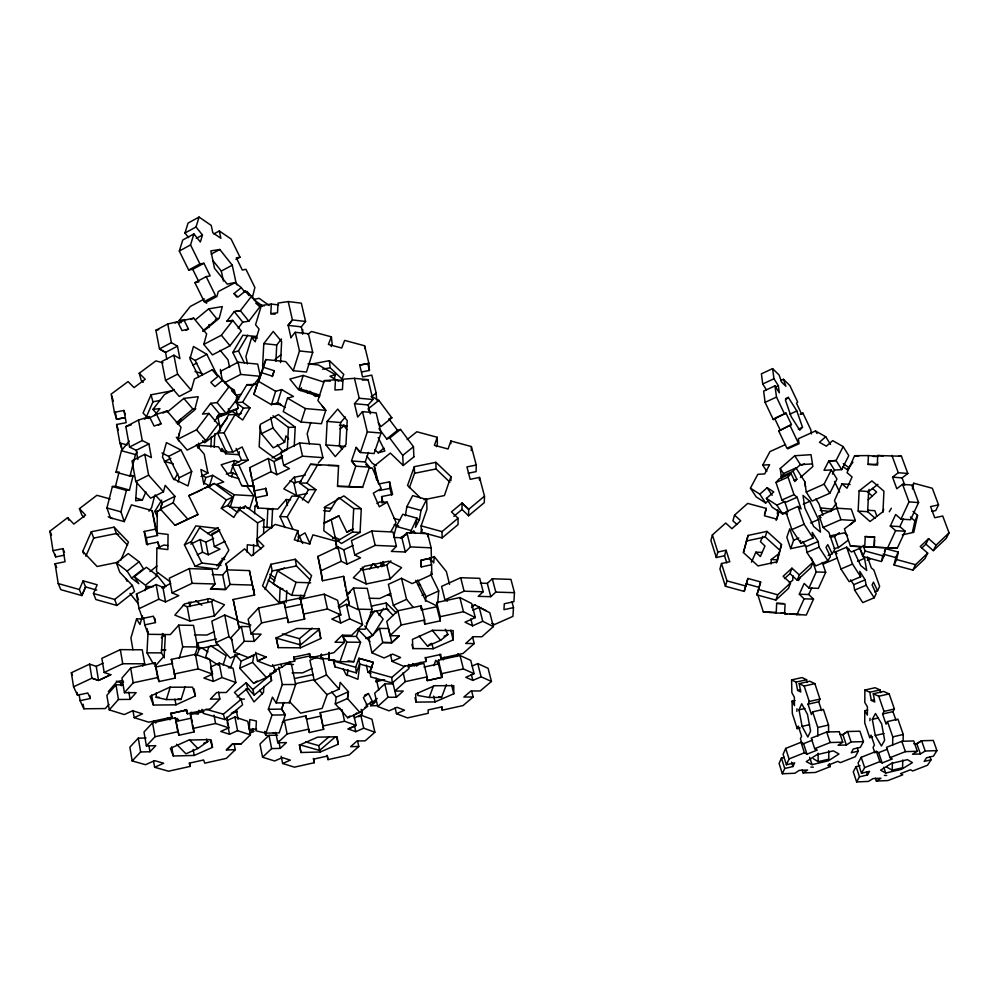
<?xml version="1.0" encoding="UTF-8"?>
<svg xmlns="http://www.w3.org/2000/svg" width="999" height="999" viewBox="0 0 999 999"><rect width="100%" height="100%" fill="white"/><g stroke="black" fill="none" stroke-linecap="round" stroke-linejoin="round"><path stroke-width="1.5" d="M453.758 693.781L453.771 685.651L434.615 685.726L415.646 694.043L416.034 702.11L435.052 701.922L453.758 693.781L451.61 685.027M407.117 439.572L416.833 431.755L437.25 437.3L434.415 445.292L448.076 449.001L450.874 440.996L471.353 446.553L476.248 465.022L466.933 466.908L470.192 479.32L479.532 477.422L484.49 496.166L484.303 502.622L468.581 515.771L468.681 509.378L462.075 503.009L451.461 511.888L458.054 518.231L458.042 524.587L442.12 537.912L421.341 532.18L421.128 525.861L426.96 509.228L426.673 499.463L412.674 495.629L406.868 506.568L405.357 515.809M867.656 710.064L864.772 710.726L864.722 722.889L869.717 737.624L872.589 736.962M880.556 692.632L880.069 689.909L875.049 687.724L864.872 690.047L864.809 702.459L867.419 706.855L867.369 715.134L864.772 710.726M468.581 515.771L462.025 509.478L462.075 503.046L468.681 509.378L484.49 496.166M167.944 545.541L163.848 545.042L156.868 548.264L156.568 571.715L170.005 581.655M161.351 509.24L157.33 511.226L157.055 533.141L168.069 534.44L167.857 549.587L156.868 548.264M471.291 450.574L471.353 446.553M902.746 760.002L902.596 767.744L892.257 770.179L892.382 762.437M892.644 745.279L892.769 736.887L887.487 721.565L897.926 719.143L903.233 734.452L903.108 741.445M208.891 327.535L208.941 324.513M476.248 465.022L476.111 471.628L468.181 473.239M247.14 552.385L247.315 544.742L257.043 545.904L257.58 522.852L238.836 509.115L233.778 517.432L221.328 508.304L226.361 499.975L232.929 497.077L214.385 483.491L188.774 495.654L198.014 514.485L174.987 525.299L160.439 509.09L162.213 502.609L174.925 496.303L165.197 485.339L163.436 491.795L150.637 498.176L135.777 481.618L132.03 460.801L144.793 454.32L151.411 457.604L148.863 443.881L142.258 440.547L138.499 420.067L149.388 416.595L154.083 426.036L161.176 423.701L156.518 414.323L149.613 417.869M253.409 555.169L253.646 544.542M263.611 533.503L263.936 519.78L245.317 506.143L238.836 509.115M479.47 480.044L479.532 477.422M302.622 333.991L302.734 329.595M796.877 711.313L796.977 708.815M328.958 652.459L328.646 659.864L340.022 661.688L353.746 661.738L360.589 642.282L356.368 636.45L342.645 636.276L346.828 642.145L360.589 642.282M858.166 511.076L859.103 490.884L871.902 480.894L883.928 491.183L882.991 511.663L870.029 521.515L858.166 511.076L867.669 511.7L875.236 518.319M876.148 465.034L868.006 464.348L868.406 455.581L877.909 456.418L873.301 456.456M874.063 547.152L874.525 536.938L865.221 536.575L864.747 546.74L883.591 547.639M867.669 511.7L868.593 491.583L877.909 484.353M828.171 555.506L832.142 553.796L834.802 549.487L828.845 532.255L823.101 527.447L819.143 515.959L836.912 508.179L851.285 509.128L855.319 520.566L844.43 528.908L850.449 546.103L897.227 548.251L905.194 531.231L895.628 530.669L890.309 526.036L895.653 514.51L900.998 519.13L910.564 519.73L918.593 502.572L912.112 485.077L902.547 484.328L896.79 488.748L892.544 477.135L902.085 477.909L907.816 473.489L901.423 456.243L877.721 455.507L877.322 464.31L868.006 464.348M877.509 465.147L877.634 462.237M874.275 547.227L874.6 539.997M771.066 563.973L771.278 559.54L779.382 553.221M781.28 612.862L785.589 613.236L776.211 613.011L776.66 603.346L783.353 603.521M822.302 562.449L825.686 572.315L818.406 588.361L808.965 588.036L804.158 583.441L799.312 594.218L808.728 594.517L813.523 599.113L806.293 615.047L784.602 613.748L785.052 604.02L776.66 603.346M792.969 575.761L792.756 580.257L789.247 582.929M279.383 603.196L280.132 588.399L268.182 580.094M272.964 415.784L288.436 427.41L287.325 449.525L272.003 457.992M286.176 602.497L286.788 590.596M294.23 446.441L295.204 427.16L278.471 414.573L260.339 424.338L259.178 446.828L276.136 459.328L282.542 455.781M325.949 444.917L327.148 421.403L337.712 409.115L347.202 420.554L345.991 444.493L335.264 456.593L325.949 444.917L345.666 446.478M321.316 654.258L321.091 658.666L328.746 658.703M321.416 654.258L321.191 658.666L310.177 656.892L316.183 656.93M342.957 380.507L335.464 379.77L334.94 389.997L342.457 389.498L342.982 379.195L354.458 378.321L368.082 379.67L372.914 399.513L368.132 404.957L354.495 403.708L357.679 417.07L362.462 411.638L376.161 412.849L381.069 433.017L374.088 453.546L360.377 452.522L356.044 447.352M345.442 416.983L340.622 422.54L339.423 445.941L342.245 449.438M329.033 652.459L328.646 659.864L334.715 659.889M362.462 411.638L367.32 431.893L360.377 452.522L356.144 447.365L351.486 460.964L365.234 461.95L369.48 467.132L362.612 487.35L337.512 486.338L338.574 465.696L310.539 464.298L299.575 483.029L308.504 489.585L315.921 489.71L308.291 502.822L299.275 496.241L291.933 496.078L279.945 516.52L284.99 527.609M336.588 541.47L352.485 532.055L353.696 508.566L338.811 497.577M360.077 532.442L361.288 508.816L343.856 495.904L325.037 506.768L323.788 530.706L341.458 543.506L360.077 532.442L352.485 532.055M417.969 692.719L417.832 695.466L429.195 697.489L441.57 697.389L446.416 684.502M153.434 663.948L146.965 652.809L148.077 631.83M185.027 686.9L181.094 699.462L166.371 699.587L156.156 697.29L156.393 692.732M164.373 657.829L161.463 652.896L162.487 633.516M165.347 634.615L164.223 655.956L154.882 666.433M198.252 447.652L198.489 443.144M210.864 447.065L211.413 436.6M214.161 447.302L214.872 433.616M254.583 513.761L254.97 506.343L256.843 504.17M262.637 365.784L263.786 343.594L273.214 331.456L281.643 341.571L280.544 362.612M275.15 314.198L270.816 313.686L271.316 304.058L278.534 304.932M266.908 527.734L267.894 508.541M275.899 361.188L276.735 344.992L281.481 338.948M271.616 528.021L272.627 508.429M263.811 686.413L263.499 692.469L254.021 701.922L245.866 688.96L248.776 688.948M511.95 601.81L513.498 607.629L512.924 616.371L494.33 624.625L492.057 623.526M480.344 583.141L487.312 583.366L492.307 578.771L510.951 579.395L514.473 592.669L513.886 601.698L504.295 603.758L503.971 609.665L513.498 607.629M136.95 482.38L135.627 500.774L142.432 499.912L145.866 491.845M869.867 720.729L870.054 718.293M777.359 513.986L777.697 509.602M437.674 603.134L438.736 590.921L430.519 574.15M434.278 556.568L433.691 562.924L430.057 558.429L434.278 556.568L446.366 571.565L449.575 584.365M425.537 601.311L425.961 596.728L417.757 580.007M359.865 664.26L357.904 679.295L345.991 674.55L343.331 669.18M347.14 675.611L347.964 669.592M316.695 657.217L309.915 660.289L314.235 680.456L326.91 694.592L339.223 689.11L340.172 682.367L348.476 691.733L347.477 698.526L359.877 712.437L367.62 706.193L363.361 697.564L368.469 693.531L372.702 702.11L366.046 705.032M359.877 712.437L347.714 717.781L335.277 703.92L336.238 697.165L331.606 691.982M393.681 536.55L396.328 526.448L402.797 514.26L416.995 518.169L415.447 527.447L419.43 519.68L421.004 510.439L426.673 499.463M266.496 677.572L252.572 662.362L253.946 655.257L241.109 661.151L239.685 668.269L253.659 683.391L266.496 677.572L275.874 671.241L272.577 664.61M259.89 426.211L261.488 433.678L273.276 447.814L284.678 442.145L285.939 435.851L288.624 439.098M198.014 714.447L198.938 710.202M912.399 532.267L914.909 521.003L917.557 515.384L913.024 511.413M917.557 515.384L913.773 532.355L902.322 534.815M928.608 538.623L925.898 544.143L933.316 550.674L936.075 545.179L928.608 538.623L920.229 546.553L927.696 553.146L924.974 558.603L912.874 570.104L894.055 564.984L895.728 557.554L898.288 552.085L885.614 548.651L884.377 551.386M894.055 564.984L896.615 559.552L898.288 552.085M912.449 489.035L913.773 483.229L932.317 488.261L938.548 504.87L935.801 510.526L931.83 511.376M881.78 560.077L882.791 555.619M859.265 546.59L862.749 556.48L881.43 561.563L883.915 556.106L885.614 548.651M176.236 721.091L176.885 718.306L178.896 720.379M883.016 512.05L883.665 509.24M252.26 298.102L254.882 287.487L245.966 269.33L242.295 270.005L236.313 257.842L240.022 257.218L231.081 239.023L219.305 230.956L213.861 233.916M157.53 535.501L155.569 529.145L144.218 531.443L146.254 537.787L157.53 535.501L152.173 510.626L131.431 504.87L124.251 521.615L110.39 517.757L106.943 507.954L112.375 486.513L115.509 486.201L129.458 490.072L133.067 475.824L130.282 475.049M133.067 475.824L130.02 476.086L115.996 472.202L121.428 450.724L129.158 441.021M115.509 486.201L119.106 471.965M124.251 521.615L120.954 511.85L126.386 490.397L129.458 490.072M130.02 476.086L135.477 454.582L137.375 452.147M154.745 495.417L151.661 507.517L148.951 511.201M776.31 562.961L781.518 544.53L766.995 531.381L748.076 535.427L743.343 552.422M781.518 544.53L777.085 561.825L758.041 565.933L743.506 552.647L748.076 535.427M191.696 471.528L187.987 485.951L173.302 478.771L162.437 456.88L166.433 442.607L181.056 450.087L191.696 471.528L179.271 477.747L178.122 482.08M791.932 568.194L789.972 573.613L797.277 580.257L799.287 574.875L791.932 568.194L783.141 576.298L790.496 583.004L788.536 588.349L775.848 600.087L756.905 594.892L760.651 581.955L747.901 578.458L744.205 591.408L725.411 586.251L719.929 568.968L721.478 563.523L729.769 561.75L726.098 550.274L717.831 552.035L716.308 557.529L724.525 555.769L726.098 550.274M776.161 520.404L778.783 511.775L787.399 514.148M756.905 594.892L760.651 581.955M778.783 511.775L776.872 519.155L764.41 515.784L766.333 508.441L747.689 503.396L734.527 515.147L732.929 520.804L737.037 524.55M179.395 433.191L177.81 439.285L187.188 450.099L205.844 440.684L218.119 424.288L208.903 413.399L202.485 414.11L210.664 403.321L217.07 402.585L229.208 386.526L222.765 380.144L214.972 386.613L210.789 382.38L218.531 375.949L222.515 380.731M744.205 591.408L747.901 578.458M409.915 533.291L416.995 518.169M155.295 495.029L162.213 502.609L160.352 509.14L173.202 502.772L174.925 496.303M734.527 515.147L740.734 520.791L731.917 528.696L725.711 523.026L712.399 534.927L710.901 540.496L716.308 557.529M178.908 323.039L184.103 320.279L188.449 329.071L182.018 330.594L177.635 321.74L167.757 323.976L171.416 342.645L177.46 346.166L179.92 358.666L173.876 355.182L161.801 361.501L165.534 380.407L179.233 396.453L191.234 390.272L194.393 379.021L212.287 369.767L218.531 375.949M226.673 321.316L232.742 320.367L241.346 330.994L229.995 345.779L212.462 354.907L203.796 344.418L206.668 333.928L193.644 318.119L184.103 320.279M725.411 586.251L726.997 580.881L721.478 563.523M142.345 618.93L136.601 618.831L130.906 637.986L132.942 649.787M144.967 590.671L146.204 586.5L153.421 586.7M219.305 230.956L220.879 238.286L212.812 232.792L211.251 225.424L199.063 217.07L196.041 226.973L202.447 235.027L200.362 242.008L193.906 233.928L182.755 240.01L179.308 251.036L188.661 270.017L192.732 269.318L203.946 263.274L210.152 275.899L206.169 276.623L194.905 282.667L204.233 301.611L206.706 303.159M142.495 615.908L139.935 624.5L136.601 618.831M198.439 448.114L199.251 445.417L218.481 446.828L221.766 451.398L224.6 451.598M203.746 484.428L205.831 477.522L212.712 475.299L223.701 481.968L216.845 484.228L234.103 494.73L253.808 495.866L249.9 508.229L246.878 508.066M257.392 338.137L251.673 337.512L245.904 356.493L247.502 363.948M271.316 304.058L261.401 305.519L255.557 324.762L259.066 329.046L255.17 341.82L251.673 337.512M209.365 486.288L212.712 475.299M221.054 451.161L221.878 448.464L225.724 453.783L238.474 454.695L239.373 451.76M203.946 263.274L199.925 263.948L190.547 244.917L193.906 233.928M225.724 453.783L226.623 450.849M285.277 407.567L277.435 402.984L271.428 404.695L253.833 394.405L261.089 372.515L272.315 376.111L274.213 370.729L263.062 367.157L258.991 380.369L261.351 373.951M261.089 372.515L253.833 394.405M226.286 474.113L230.719 472.664L234.465 460.539L238.936 461.938M261.825 372.664L265.871 359.565L285.776 361.613L293.256 370.716L306.443 372.028L312.712 352.36L308.416 333.766L295.142 332.28L290.871 337.662M231.618 476.835L232.954 472.527M166.371 699.587L170.292 686.962M179.196 658.216L182.73 646.815L178.734 625.149L170.33 634.577L148.127 634.303L144.78 624.875L143.506 617.632M227.585 505.556L230.232 507.18L234.103 494.73M272.39 376.598L274.213 370.729M188.611 237.625L184.94 233.042L188.049 223.102L199.063 217.07M271.428 404.695L275.637 391.283L281.631 389.622L293.456 396.478L287.487 398.164L283.241 411.6L301.061 422.028L321.441 423.726L325.811 410.264L317.882 400.599L324.338 380.607L335.464 379.77M238.973 511.113L240.297 506.88M194.892 655.456L197.565 646.952L193.506 625.374L178.634 625.149M277.435 402.984L281.631 389.622M764.547 514.123L766.333 508.441M293.256 370.716L299.488 350.949L295.229 332.28M209.028 646.303L205.657 656.967L218.394 665.209M323.751 382.03L303.221 375.449L299.063 388.524L319.543 395.067M300.537 390.584L301.411 387.812M223.077 665.022L226.074 655.681L210.727 645.791M301.061 422.028L305.382 408.566L325.786 410.364L321.803 405.507M310.814 422.465L307.168 433.778L309.428 443.856M746.378 540.996L765.197 536.962L766.995 531.381M334.116 379.008L335.514 374.725L318.394 364.96L307.954 363.886M284.44 568.019L277.485 570.854L273.264 583.791L291.745 595.304L304.895 595.641M291.745 595.304L296.041 582.355L310.677 582.792M299.438 599.475L300.861 595.229M256.581 729.12L249.288 729.245L249.787 719.542L256.393 721.028L255.881 730.793L265.934 733.154L272.028 715.059L268.356 709.278L272.415 697.14L276.124 702.909L289.523 702.784M276.124 702.909L282.292 684.54L278.709 667.132M337.512 486.338L348.951 486.488L355.781 466.171L351.573 460.976L355.681 466.171L369.48 467.132M272.028 715.059L285.314 714.884L281.618 709.115L283.878 702.409L281.706 709.115L285.314 714.884L279.196 732.904L265.934 733.154M365.234 461.95L368.444 452.472M289.423 702.784L295.642 684.502L291.408 664.273L285.502 664.26M420.454 497.927L407.555 485.464L414.285 466.683L435.914 462.325L450.936 476.66L444.405 495.554L424.051 499.712M340.022 661.688L346.828 642.145M356.368 636.45L358.903 629.208M421.341 532.18L422.315 529.42M348.738 592.782L353.484 587.974L367.245 588.374L372.127 609.465L365.184 629.22L357.53 629.108M790.659 548.663L793.606 540.297L789.747 528.833L786.837 537.287L790.659 548.663L805.706 545.442M189.448 606.281L190.934 602.06M333.316 659.602L334.902 666.845L356.368 672.889L355.694 667.232L358.866 658.279L373.264 662.325L370.117 671.34L370.691 676.922L392.207 682.979L408.916 668.593L408.691 664.372M356.368 672.889L359.515 663.973L358.878 658.316L373.264 662.362L370.117 671.34L391.783 677.434L405.244 665.858M436.426 446.69L437.362 444.043L437.25 437.3M775.848 600.087L777.734 594.792L790.496 583.004M409.403 487.674L414.548 473.289L414.285 466.683M327.16 694.455L322.153 708.391L300.612 713.136L289.31 701.41M263.062 367.157L265.871 359.565M433.791 665.634L435.776 660.264L439.036 664.56M429.195 697.489L433.479 685.976M443.181 659.939L444.193 657.23M456.918 656.518L458.017 653.608M297.44 541.408L298.926 537.512L297.814 530.656L275.162 524.388L256.88 539.035L258.279 545.854L261.251 548.851M297.814 530.656L294.318 539.797L309.478 543.993L312.937 534.84L335.652 541.121L337.35 548.663M265.06 589.572L272.215 570.966L270.904 564.285L295.279 559.253L311.588 575.611L303.471 597.29L278.858 602.447L262.575 585.864L270.904 564.285M230.557 667.619L235.377 655.132M341.096 381.268L343.768 374.363L329.383 360.651L309.628 364.435M331.168 346.578L332.155 344.056L331.393 336.838L311.513 331.493L307.854 334.29M331.393 336.838L328.396 344.443L341.695 348.014L344.655 340.409L364.585 345.766L368.893 363.361L369.43 370.454L361.825 371.915M196.616 645.729L197.715 642.969L216.471 638.985M196.728 655.606L199.438 648.726L197.715 642.969M198.114 448.176L199.251 445.417M869.118 489.385L867.944 492.257L872.115 495.941M120.704 560.402L128.471 542.082L114.111 527.147L91.309 531.743L82.767 551.361L83.754 553.858M179.146 422.939L180.944 418.706M116.396 562.862L127.123 571.128L131.606 578.109L143.494 568.743L139.073 561.75L128.272 553.583L116.396 562.862L119.768 572.202L132.392 585.451L134.54 591.533L116.933 605.469L95.867 599.537L93.456 593.493L97.19 584.79L83.104 580.831L79.346 589.522L81.843 595.591L60.839 589.672L58.204 583.566L55.082 563.761L65.06 561.725L62.974 548.638L53.022 550.649L49.95 531.156L67.682 517.619L73.826 524.063L85.564 515.072L79.421 508.653L96.915 495.304L110.165 498.976M85.839 556.231L93.706 538.099L91.309 531.743M862.749 556.48L865.122 551.011L863.111 545.329M146.254 417.182L152.959 401.81L151.036 394.805L172.852 390.621M751.51 562.137L755.856 552.172L762.075 552.459M762.736 536.376L760.439 541.67L764.972 546.003L760.364 556.53L755.856 552.172M799.025 709.852L801.685 703.783L807.479 714.36L810.589 731.131L807.854 737.025L802.097 726.373L799.025 709.852L805.019 708.491M151.036 394.805L143.057 413.062L148.464 418.506M784.178 757.429L781.443 758.066L779.083 763.411L782.354 773.75L794.829 773.263L799.325 770.341L807.642 770.029L803.134 772.939L802.197 770.017M839.272 731.705L826.71 731.992L811.263 738.174L814.684 748.701L817.219 750.087L806.967 754.17L803.571 743.681L801.011 742.282L785.701 748.413L783.091 754.32L786.413 764.759L794.68 762.836L792.969 766.545L784.739 768.468L782.354 773.75M800.149 727.959L797.19 728.633L798.313 726.111L801.585 736.213L800.449 738.711L802.234 744.243M828.596 732.192L828.546 725.024L823.376 709.402L812.637 711.862L811.425 714.535L808.041 704.195L809.24 701.498L804.17 686.051L799.212 683.628L800.761 692.007L797.614 690.421L796.066 682.105L791.595 679.919L791.87 692.657L794.305 697.115L794.492 705.619L792.057 701.136L795.029 700.461M850.112 484.465L841.995 483.841L834.502 500.549L837.474 509.04M868.406 455.581L854.62 455.694L847.027 472.627L852.06 476.973L847.002 488.211L841.995 483.841M796.865 614.822L804.083 598.838L813.523 599.113M808.965 588.036L816.233 571.928L811.438 558.016M808.728 594.517L811.762 587.799M786.413 764.759L789.048 758.915L785.701 748.413M912.187 486.725L913.773 483.229M821.64 710.601L818.718 701.76L819.954 699.05L814.859 683.628L809.802 681.231L799.212 683.628M895.628 530.669L887.674 547.764L897.227 548.251M900.998 519.13L909.015 501.898L902.547 484.328M890.309 526.036L899.862 526.61L903.433 518.956M850.586 579.857L853.708 584.69L854.632 590.109L862.736 602.609L874.2 597.789L876.185 593.606L872.077 584.952L873.463 582.142L877.547 590.746L874.724 591.932M877.547 590.746L879.632 586.351L873.838 569.992L871.303 567.869L867.469 556.992L870.004 559.153L867.232 560.339M912.874 570.104L915.534 564.697L927.696 553.146M795.991 467.919L793.056 471.291L781.181 476.61L784.215 473.189L795.991 467.919L804.694 481.506L806.268 492.07L812.05 501.073L829.819 493.244L836.987 479.021L831.255 469.892M832.454 474.075L834.49 470.054L841.732 469.617L848.775 455.644L843.181 446.578L832.654 440.646L826.348 446.203L819.467 442.257L825.736 436.738L830.519 444.443M806.268 492.07L824.075 484.178L831.305 469.955L824 470.317L828.783 460.951L836.076 460.551L843.181 446.578M938.548 504.87L930.569 506.568L934.739 517.732L942.731 516.021L949.05 532.854L946.215 538.399L933.316 550.674M768.793 500.249L765.659 503.009L756.255 496.928L750.424 488.149L757.816 474.325L764.697 473.913L769.605 464.685L762.736 465.109L766.832 471.391M762.736 465.109L769.967 451.585L785.539 444.53M872.327 719.355L875.474 713.486L881.655 723.9L884.652 740.284L881.405 745.991L875.286 735.514L872.327 719.355L878.146 718.006M857.329 748.189L858.316 751.123L855.306 756.718L840.259 762.649L837.874 761.338L827.859 765.296L830.269 766.583L815.346 772.464L803.134 772.939M840.072 734.577L842.869 734.577L847.577 731.505L859.927 731.218L863.436 741.633L860.351 747.352L853.283 749L851.285 752.771L858.316 751.123M869.717 737.624L871.041 735.177L874.412 745.079L873.064 747.502L874.899 752.921M887.487 721.565L886.063 724.138L882.579 713.998L883.99 711.4L878.77 696.253L873.288 693.806L874.787 701.997L871.303 700.399L869.817 692.257L864.872 690.047M860.077 765.696L856.093 766.633L853.258 771.802L856.63 781.93L868.481 781.418L873.064 778.583L880.956 778.246L876.373 781.068L875.399 778.196M914.16 743.743L916.782 743.668L921.615 740.759L933.328 740.434L936.937 750.636L925.211 751.011L920.391 753.97L912.512 754.233L917.319 751.26L913.71 740.908L901.822 741.308L886.525 747.327L890.059 757.642L892.294 758.965L882.142 762.949L878.645 752.659L876.373 751.323L861.2 757.292L858.079 763.011L861.5 773.238L869.53 771.353L867.494 774.937L859.49 776.822L856.63 781.93M882.579 713.998L892.956 711.613L894.405 709.003L889.16 693.88L883.591 691.445L873.288 693.806M861.5 773.238L864.659 767.594L879.869 761.638L882.142 762.949M369.83 568.968L372.764 563.761M390.984 531.431L396.054 522.452L387.187 502.16L379.495 501.96L376.873 503.496M798.438 580.569L800.324 577.31M292.944 529.383L287.25 516.82L299.275 496.241M299.575 483.029L306.955 483.104L317.969 464.26M302.422 500.012L308.504 489.585M238.149 363.349L232.792 352.485L242.932 335.227L256.556 336.476M232.792 352.485L238.474 350.924L247.789 335.09M889.285 511.738L891.37 508.241M184.453 544.855L195.841 525.899L218.119 528.508L228.871 550.174L217.345 569.118L195.167 566.396L184.453 544.855L191.271 541.645L200.324 526.585M256.593 384.428L246.94 384.652L236.051 402.609L242.607 402.197L250.062 407.767L242.682 420.005L235.19 414.46L228.659 414.797L217.582 433.042L226.323 452.11L232.854 451.998L242.108 446.965L248.127 460.164L238.898 465.222L232.355 465.259L241.696 485.614L253.858 486.363M232.854 451.998L224.076 432.817L235.19 414.46M242.607 402.197L253.546 384.14M238.324 416.658L243.469 408.141L250.062 407.767M221.328 508.304L227.934 505.344L232.929 497.077M243.881 508.503L245.317 506.143M157.417 516.895L154.82 511.401L161.676 500.149M174.088 479.795L177.859 473.601M802.659 541.558L806.081 546.778L806.892 552.422L815.771 565.921L827.871 560.726L830.419 556.605L826.023 547.39L827.796 544.642L832.142 553.796M337.625 498.451L329.595 511.313L323.551 510.626M365.871 638.511L372.727 635.401L383.154 619.093L376.223 610.913M378.983 615.509L383.579 608.354M366.333 623.551L374.425 611.001M930.019 756.93L931.031 759.814L927.547 765.209L912.649 770.991L910.539 769.754L900.611 773.601L902.746 774.837L887.974 780.569L876.373 781.068M936.937 750.636L933.378 756.168L926.51 757.779L924.187 761.425L931.031 759.814M820.179 510.389L830.506 511.488L832.142 509.115L820.404 507.867M842.844 466.57L847.439 469.805L852.971 462.1M830.506 511.488L836.425 503.246M847.439 469.805L848.988 467.657L843.268 463.636M214.41 421.353L219.805 414.173L226.224 413.474L238.262 397.415L229.208 386.526M156.518 414.323L167.02 410.976L181.031 427.222L177.81 439.285L196.503 429.795L208.903 413.399M238.087 328.246L242.769 322.165L248.851 321.216L259.99 306.705L251.598 296.166L245.354 290.996L238.062 297.015L234.003 293.581L241.258 287.612L244.942 292.232M203.796 344.418L221.366 335.239L232.804 320.442L226.736 321.403L234.228 311.588L240.372 310.677L251.598 296.166M157.005 414.048L152.959 409.39L164.61 394.43L174.176 389.473M154.508 415.596L159.94 408.591L152.959 409.39M219.792 427.647L227.397 418.131M253.147 385.552L260.339 376.323L257.692 364.098L238.124 362.212L220.567 371.278L222.465 380.419M302.872 333.678L301.311 326.86L305.569 321.466L301.336 303.172L288.236 301.561L278.022 303.072L277.522 312.762L270.816 313.686M180.981 322.764L179.108 320.504L190.272 306.481L204.445 298.938M793.056 471.291L796.84 479.233L794.867 481.58L791.071 473.588L779.12 478.933L775.986 482.467L781.905 500.012L785.027 502.597L787.999 511.413M354.495 403.708L359.24 398.239L372.914 399.513M216.82 565.871L224.725 556.78M108.292 691.62L116.958 681.643L122.889 680.369M775.986 482.467L788.036 477.072L791.071 473.588M123.277 684.839L115.996 684.864L106.868 695.341L109.253 709.877L124.301 714.572L132.667 710.739L142.482 713.848L134.166 717.644L132.954 710.489M174.8 675.137L175.337 678.071L159.066 681.555L155.02 662.861L130.669 668.044L121.953 678.034L124.438 692.707L136.139 692.644L130.107 699.387L118.444 699.487L109.253 709.877M318.469 462.774L322.952 457.654L319.967 444.518L299.588 442.969L280.831 452.247L283.704 465.447L289.435 468.543L276.848 474.725L271.091 471.665L268.256 458.466L249.638 467.682L251.648 477.747M212.2 574.575L222.702 574.912L227.148 569.855L249.425 570.604L254.583 595.029L233.167 599.5L239.061 627.634L233.167 599.5M108.978 704.395L105.32 708.566L83.891 708.791L80.082 700.686L79.108 694.517M142.745 666.033L144.705 663.811L142.258 649.8L120.342 649.625L101.861 658.341L104.196 672.539M124.438 692.707L133.192 682.804L157.63 677.572L159.066 681.555M183.104 605.069L187.2 606.718L211.663 601.61L213.674 599.363M214.423 615.884L224.488 604.745L209.728 598.613L184.665 603.858L174.85 615.134L189.885 621.041L214.423 615.884L211.663 601.61M249.812 626.635L241.333 626.498L231.244 637.35L234.128 652.035L248.264 657.554L257.018 653.421L266.246 657.105L257.492 660.988L255.744 652.31M342.794 635.202L344.393 642.345L335.04 642.245L342.207 635.189L351.586 635.314L362.537 624.625L349.687 618.893L340.684 623.014L331.805 619.118L340.859 614.959L337.587 600.299L324.213 594.193L300.599 599.163L304.658 619.08L288.274 622.552L284.178 602.622L258.541 608.016L248.152 619.168L251.136 634.003L261.101 634.14L254.196 641.383L244.28 641.283L234.128 652.035M146.054 737.999L138.274 738.149L129.858 747.177L132.168 760.926L145.517 764.697L154.608 760.626L163.674 763.224L154.62 767.269L153.571 761.238M192.844 725.012L194.106 731.93L179.046 735.227L175.287 717.844L152.585 722.776L143.993 732.005L146.378 745.891L155.769 745.679L149.987 751.748L140.622 751.985L132.168 760.926M251.136 634.003L261.588 622.939L287.312 617.494L288.274 622.552M146.378 745.891L155.007 736.75L177.785 731.755L179.046 735.227M802.509 427.247L799.724 430.182L791.108 416.496L785.401 400.012L788.323 397.377L796.84 410.976L802.509 427.247L798.326 429.158M218.506 691.982L219.855 699.05L210.452 708.753L187.375 713.773L186.151 710.227L170.642 713.598M235.851 682.529L221.953 677.509L213.374 681.43L210.639 667.02L219.181 663.086L233.067 668.244L235.851 682.529L226.199 692.507L216.658 692.557L210.339 699.125L219.855 699.05M394.155 537.45L401.885 537.812L406.943 532.692L427.634 533.691L431.143 547.827L431.406 558.029L421.029 560.302L421.278 566.982L431.568 564.71L429.845 557.742M348.139 594.28L350.324 592.07M345.392 587.262L343.619 576.348L322.515 580.756L321.066 570.754L341.233 561.301L347.053 564.148L360.527 557.842L354.77 554.957L351.461 540.584L371.803 530.993L392.994 532.017L396.428 546.316L391.371 551.423L405.332 552.01L410.414 546.915L431.143 547.827M360.439 568.706L363.024 569.967L386.838 564.997L390.959 560.851M790.159 425.811L798.338 443.032L786.912 448.201L778.733 431.019L791.433 424.55L785.988 413.099L775.886 417.732M811.438 433.928L810.763 429.632L802.909 413.099L801.735 414.285L796.478 403.209L797.677 402.073L789.822 385.514L783.466 379.295L780.706 380.569M390.134 578.945L401.561 567.644L388.886 561.226L364.573 566.296L353.334 577.759L366.258 583.965L390.134 578.945L386.838 564.997M226.386 749.887L232.38 743.993L241.271 743.793L250.424 734.864L247.764 721.328L234.915 717.02L226.898 720.616M344.393 642.345L333.741 652.747L310.339 657.792L309.428 653.508M234.103 743.718L235.264 749.774L226.336 758.378L204.733 763.174L203.646 759.964L189.136 763.186L190.297 766.383L168.569 771.203L154.62 767.269M778.733 431.019L791.433 424.55M371.953 652.797L382.779 642.519L391.845 642.619L388.549 628.533L379.508 628.396L368.743 638.748L371.953 652.797L384.091 657.954L392.694 654.108L400.599 657.529L392.045 661.35L390.434 654.432M472.49 636.713L474.225 643.556L465.671 643.468L473.276 636.675L481.855 636.788L493.381 626.573L482.767 621.303L472.564 625.849L465.034 622.177L475.299 617.582L471.715 603.571L459.877 597.552L436.7 602.497L440.197 616.683L440.272 620.866L424.787 624.188L424.637 620.017L421.191 605.794L397.852 610.764L386.788 621.403L390.122 635.689L399.213 635.801L391.87 642.719L382.779 642.519L379.508 628.396M277.585 735.177L268.993 735.339L259.952 744.03L262.562 757.217L274.625 760.988L282.355 757.604L290.334 760.139L282.642 763.486L281.181 756.268M282.305 722.552L284.378 720.566L305.919 715.833L309.353 732.517L323.651 729.357L320.229 712.687L340.222 708.291M936.075 545.179L949.05 532.854M390.109 635.576L401.236 625.024L424.637 620.017M262.562 757.217L271.653 748.601L280.257 748.388L286.426 742.594L277.784 742.781L275.699 732.429M277.784 742.781L287.113 733.953L308.716 729.17L309.353 732.517M921.727 548.089L925.898 544.143M766.37 389.76L762.724 383.991L761.413 373.838L772.577 368.619L773.975 378.746L778.346 385.714L779.345 392.832L774.949 385.864L763.636 391.108L765.097 402.347L773.276 419.555L785.988 413.099M391.845 642.619L399.188 635.701M773.276 419.555L774.625 418.319L780.057 429.732M797.277 580.257L810.826 567.744L812.899 562.3L799.287 574.875M784.502 578.646L789.972 573.613M868.193 499.8L876.598 492.045L872.402 488.361M447.415 601.123L444.942 599.875L441.583 586.401L460.676 577.709L479.732 578.346L483.204 591.758L478.209 596.341L490.771 596.69L495.791 592.12L514.473 592.669M393.269 683.878L384.815 683.915L374.7 693.181L377.722 706.493L389.036 710.838L397.103 707.317L404.495 710.189L396.466 713.698L395.117 707.854M471.478 607.642L474.837 604.582M370.504 702.047L374.987 701.91L370.779 705.744L370.142 702.959M416.546 666.121L420.779 662.262M377.722 706.493L387.899 697.302L396.366 697.24L403.259 691.046L394.78 691.096L405.219 681.655L427.11 676.86L423.863 663.386L407.867 666.87M474.225 643.556L463.061 653.446L440.896 658.279L439.897 654.183M357.53 740.759L358.791 746.478L349.325 754.869L328.009 759.64L327.098 755.356M354.208 717.956L360.764 715.084L371.965 719.243L374.887 732.23L365.184 740.821L356.993 741.008L350.624 746.678L358.791 746.478M375.012 701.997L370.779 705.744L378.196 705.656M781.618 478.908L780.219 468.519L794.754 455.744L811.013 454.682L812.874 466.508L800.424 477.485M750.424 488.149L759.814 494.18L767.157 487.724L773.788 491.933L766.408 498.426L772.264 507.292L782.692 514.035L788.099 511.65M795.978 468.568L800.424 464.647L812.237 463.911M299.375 744.667L319.63 750.449L335.177 737.037M358.653 716.807L362.175 713.773L361.738 710.027M305.657 741.907L318.756 745.641L328.821 736.975M353.321 715.896L356.868 712.849M471.703 691.196L473.151 696.977L463.037 705.569L442.245 710.177L441.546 707.304M472.265 665.996L477.747 663.586L488.099 668.319L491.446 681.43L480.244 690.946L470.929 690.996L463.861 697.052L473.151 696.977M201.96 709.34L203.259 713.398L224.925 719.567L242.545 704.832L241.084 699.387L234.453 692.444L246.204 682.667L252.834 689.585L254.208 695.117L271.578 680.544L270.092 673.239M237.138 697.002L247.627 688.211L246.204 682.667M453.821 516.321L462.025 509.478M276.586 638.186L300.549 644.917L318.943 629.595M346.978 606.218L349.238 604.32L343.631 576.398M205.894 709.228L223.351 714.198L241.084 699.387M252.834 689.585L270.329 674.962L271.578 680.544M442.12 537.912L442.033 531.618L458.054 518.231M176.261 422.852L192.894 409.041L195.767 408.716M177.56 424.225L194.618 410.027L198.189 396.69L183.828 398.401L167.12 412.25M282.38 633.878L299.425 638.661L312.163 628.071M338.199 606.393L348.476 597.852M202.785 330.969L217.095 319.156L208.691 308.853L195.517 319.705M203.284 331.431L219.181 318.306L222.302 306.606L208.691 308.853M198.639 649.425L200.949 647.539M376.598 480.119L374.3 466.046L390.347 453.096L403.221 465.497L413.936 456.805M403.221 465.497L402.722 455.394L413.461 446.715L400.524 429.408L397.49 430.307L386.738 438.936L378.946 428.546M161.314 637.749L164.835 634.902M372.702 702.11L377.21 698.476M386.738 438.936L389.735 438.062L400.524 429.408M374.825 449.6L378.171 452.822L384.016 448.139M227.273 569.805L226.061 563.723L244.605 548.863L251.561 555.919L263.836 546.053L256.88 539.035M347.714 717.781L349.962 715.983M371.241 396.253L378.846 400.399L391.87 417.832L381.044 426.473L378.234 422.727M419.068 636.051L427.535 646.153L440.621 640.322L447.939 634.502L445.367 629.258M157.442 575.661L145.392 585.202L134.378 576.71L146.366 567.27L157.442 575.661L165.971 586.425M367.957 409.016L378.846 400.399M93.456 593.493L114.66 599.45L132.392 585.451M149.975 571.578L156.98 566.046M371.278 396.89L376.161 393.032L371.778 375.124L362.575 376.948L359.715 365.072L368.893 363.361L359.715 365.072M155.469 574.974L157.792 573.139M340.06 428.946L344.618 425.337M427.535 646.153L430.731 643.631M849.887 524.837L855.319 520.566L840.933 519.667L823.101 527.447M127.123 571.128L139.073 561.75M892.544 477.135L898.263 472.702L907.816 473.489M220.629 430.482L204.72 442.732L202.685 440.709M830.244 537.35L834.527 536.426L839.422 532.667M275.087 359.303L281.268 354.583M834.128 548.563L838.411 547.639L848.263 540.172M143.207 382.367L141.209 380.369L139.223 373.264L155.881 360.889L163.024 362.824M176.561 744.255L185.951 753.82L197.889 748.501L207.804 741.545L206.543 739.023M273.576 670.928L282.018 667.107L289.76 661.887M253.659 683.391L257.218 681.006M839.247 731.618L842.756 742.195L838.036 745.254L846.34 745.017L851.073 741.97L863.436 741.633M914.185 743.818L916.807 743.743L921.615 740.759L925.211 751.011M411.288 532.717L413.811 531.181L415.646 533.454M387.187 502.16L379.295 506.793L373.314 493.169L381.243 488.561L372.277 468.044L369.193 467.832M297.939 537.05L305.082 532.892L310.09 543.968M218.868 530.956L210.864 535.489L199.513 527.572M207.555 533.628L218.182 527.622M323.701 523.264L338.823 515.846L346.865 532.205L351.823 529.458M184.94 233.042L196.041 226.973M232.355 465.259L241.546 460.227L248.127 460.164M196.291 238.374L202.447 235.027M179.308 251.036L190.547 244.917M211.251 254.108L219.805 249.488L232.268 265.185L235.964 282.355L227.185 284.103L214.51 268.281L210.851 250.874L219.805 249.488M188.661 270.017L199.925 263.948M235.951 259.403L240.022 257.218M223.439 281.069L221.316 271.054L232.268 265.185M241.258 287.612L235.202 282.592L218.257 291.596L216.92 296.503L205.644 302.485M204.233 301.611L215.522 295.617L206.169 276.623M165.472 352.46L159.478 348.926L155.894 330.282L167.757 323.976M175.025 323.127L177.635 321.74M191.071 319.493L193.644 318.119M185.851 330.444L188.449 329.071M171.416 342.645L159.478 348.926L165.559 352.422L166.821 359.403M215.372 319.63L217.932 318.281M323.651 523.464L338.823 515.846M165.559 352.422L177.46 346.166M189.798 357.305L195.18 360.439L206.855 354.358L216.808 374.525M192.844 365.11L196.84 363.024M165.534 380.407L177.585 374.138L173.876 355.182M137.85 459.478L136.189 450.337L129.545 447.04L125.849 426.573L138.499 420.067M144.38 419.168L149.388 416.595M162.912 413.087L167.02 410.976M224.45 382.767L240.709 374.425L260.339 376.323M158.416 425.112L161.176 423.701M129.545 447.04L142.258 440.547M136.189 450.337L148.863 443.881M216.771 416.745L223.351 413.411L217.794 415.309M238.174 408.341L229.483 411.313L217.72 417.282L226.511 414.26L238.174 408.341L236.263 399.188M161.95 452.997L168.644 456.356L181.056 450.087M164.298 461.638L170.879 458.316M135.777 481.618L148.614 475.162L144.793 454.32M261.488 433.678L272.939 427.959L270.667 417.495M195.167 566.396L201.885 563.036L220.991 565.372M201.111 476.436L207.942 473.039L204.171 454.07L196.291 444.93M195.592 492.794L202.31 489.473M204.995 488.149L214.385 483.491M287.675 448.701L282.63 451.198L277.26 444.742M268.256 458.466L274.013 461.575L282.367 457.455M271.091 471.665L252.397 480.856L254.383 490.834L265.934 488.511L267.208 495.317L255.732 497.627L257.804 508.029L277.784 509.103L286.214 499.537L287.512 505.531M283.704 465.447L302.535 456.193L322.952 457.654M174.987 525.299L198.014 514.485M190.772 544.08L200.112 539.547L205.819 542.145L213.611 538.361M219.88 529.932L211.825 533.853L214.323 546.565L220.005 549.15L208.292 554.795L202.572 552.235L197.215 554.832M257.58 522.852L263.936 519.78M214.323 546.565L225.112 541.358M144.78 624.875L155.569 622.602L153.384 616.196L142.507 618.468L139.036 608.691L136.463 594.005L156.144 584.527L162.887 587.3L170.792 583.503M254.583 595.029L252.372 585.077L230.045 584.427L225.587 589.547L210.552 589.135L214.972 583.99L212.113 569.355L189.298 568.581L169.355 578.184L172.065 592.894L178.771 595.641L165.559 601.935L158.804 599.238L139.036 608.691M172.065 592.894L192.095 583.329L214.972 583.99L210.527 589.035L225.562 589.447L222.702 574.912M332.655 538.548L335.202 537.35L339.797 539.672M346.865 532.205L353.421 529.108M80.082 700.686L90.285 698.488L87.775 692.981L77.497 695.179L73.564 686.8L71.354 672.739L89.61 664.123L96.241 666.37L103.022 663.174M322.515 580.756L317.907 556.418L337.987 546.94L343.793 549.837L347.053 564.148M343.793 549.837L353.196 545.417M238.099 620.491L224.75 615.059L211.85 621.103L215.996 642.619L230.27 658.066L239.31 653.908M73.564 686.8L91.896 678.196L98.526 680.394L110.789 674.662M144.705 663.811L122.74 663.736L104.183 672.439L110.802 674.762L98.551 680.494L91.896 678.196L89.61 664.123M354.77 554.957L375.199 545.379L396.428 546.316M401.136 537.125L406.768 534.477M409.59 533.166L413.811 531.181M401.111 538.186L403.671 536.987M213.998 631.743L206.93 635.039L194.48 634.877M762.724 383.991L773.975 378.746M380.969 565.109L383.741 563.823M215.996 642.619L228.971 636.6L232.018 639.922M775.536 387.013L778.346 385.714M765.097 402.347L776.498 397.078L774.949 385.864M785.539 398.663L788.323 397.377M431.568 564.71L431.818 574.562L412.137 583.591L401.511 578.284L388.374 584.34L393.344 605.357L398.139 611.076M338.711 607.854L346.403 604.32L359.253 610.177L362.537 624.625M175.337 678.071L171.316 659.39L195.392 654.258L209.765 659.59L212.525 674.1L203.896 678.059L213.374 681.43M390.759 593.394L379.645 598.488L369.093 598.226M789.897 414.148L796.84 410.976M239.685 668.269L252.572 662.362M266.221 657.005L257.492 660.988L271.141 666.221L294.693 661.151L293.918 657.155L309.653 653.783L310.339 657.792M800.162 414.36L802.909 413.099M393.344 605.357L406.556 599.338L413.249 607.38M195.379 695.978L192.532 687.15L169.755 687.237L150.087 696.291L153.396 705.057L175.961 704.832L195.379 695.978L194.056 688.823M300.412 647.814L320.779 638.536L319.268 628.821L296.903 628.483L276.224 637.986L278.221 647.639L300.412 647.814L299.5 643.481M422.015 595.317L424.725 594.08M425.961 596.728L438.736 590.921M271.641 673.164L275.874 671.241M825.736 436.738L815.496 430.969L798.338 438.736L799.075 443.706L787.649 448.876M444.942 599.875L464.098 591.208L483.204 591.758M312.362 668.443L302.622 672.839L292.095 672.839M348.176 728.995L356.106 725.436L353.833 715.197M314.235 680.456L326.498 674.949L339.136 689.148M472.839 610.214L479.195 607.367L489.81 612.749L493.381 626.573M801.61 465.147L804.432 463.886M226.798 717.145L228.846 727.821L220.767 731.443L229.508 734.253L237.562 730.669L250.424 734.864M203.858 743.306L207.804 741.545M444.056 636.238L447.939 634.502M794.193 480.419L796.84 479.233M366.308 665.097L367.932 672.29L370.592 671.103M433.179 648.751L453.184 639.86L453.159 630.606L432.729 630.294L412.45 639.385L412.924 648.576L433.179 648.751L431.83 643.231M212.512 747.339L210.002 739.61L188.873 740.047L170.379 748.338L173.289 755.993L194.243 755.456L212.512 747.339L211.114 739.809M249.438 733.403L253.659 731.53L253.097 728.696M336.238 697.165L348.389 691.77L347.477 698.526L335.277 703.92M781.905 500.012L794.018 494.642L797.102 497.252L801.111 509.003L798.039 506.431L785.876 511.8L791.882 529.607L800.873 543.281L813.061 537.986L812.224 532.367L818.181 541.533L819.043 547.165L827.871 560.726M766.408 498.426L776.835 505.119L784.964 501.51M785.027 502.597L797.102 497.252M364.473 695.292L368.469 693.531M803.296 504.195L809.864 501.298L818.543 519.517L820.479 532.13L813.661 526.473L804.832 507.942L802.996 495.417L809.864 501.298M364.947 707.367L367.62 706.193M791.882 529.607L804.12 524.25L813.061 537.986M810.639 522.976L818.543 519.517M438.374 660.227L441.67 673.776L441.733 677.434L427.247 680.606L427.11 676.86L427.247 680.606L441.708 677.334L438.436 663.935L438.374 660.227L460.052 655.506L470.741 660.389L474.088 673.688L465.784 677.31L472.839 680.419L481.093 676.822L491.446 681.43M793.606 540.297L798.838 538.024M320.292 752.01L338.236 744.218L337.088 736.75L317.62 737.162L299.463 745.104L300.999 752.509L320.292 752.01L319.68 749.125M806.081 546.778L818.181 541.533M806.892 552.422L819.043 547.165M874.2 597.789L866.133 585.252L865.171 579.832L859.739 571.341L860.676 576.76L849.15 581.655L840.946 569.005L835.114 552.135L846.628 547.177L849.337 549.438M823.501 563.948L837.187 558.066M861.013 547.839L851.373 551.972L848.251 549.363M857.529 561.351L864.547 558.354L859.552 547.814M840.946 569.005L852.522 564.06L860.676 576.76M853.708 584.69L865.171 579.832M854.632 590.109L866.133 585.252M157.33 511.226L161.538 509.453M188.774 495.654L194.231 493.369M803.571 743.681L812.524 740.097M789.048 758.915L804.407 752.796L806.967 754.17M814.684 748.701L830.181 742.532L842.756 742.195M878.645 752.659L887.324 749.25M890.059 757.642L905.394 751.635L917.319 751.26M125.849 426.573L131.356 424.8M389.872 418.469L391.87 417.832M234.465 460.539L221.166 464.772L228.958 475.686L238.873 478.771M335.514 374.725L329.982 376.248L338.936 381.368M303.221 375.449L289.86 379.058L298.676 389.922L319.692 396.628M378.171 452.822L384.89 451.011L378.196 437.537M885.713 773.039L901.548 769.305L912.399 762.649L907.454 759.652L891.42 763.423L880.581 770.142L885.713 773.039L883.753 767.257M875.286 735.514L884.003 733.491M892.769 736.887L903.233 734.452M813.311 758.716L818.193 761.663L828.833 759.19L828.758 750.711M812.025 764.647L828.308 760.851L838.973 753.995L833.353 750.861L816.857 754.695L806.23 761.625L812.025 764.647L809.64 757.279M883.99 711.4L894.405 709.003M817.869 736.113L817.769 727.509L828.546 725.024M155.894 330.282L158.741 329.62M869.817 692.257L880.069 689.909M878.77 696.253L889.16 693.88M871.303 700.399L874.237 699.725M802.097 726.373L809.577 724.662M804.17 686.051L814.859 683.628M797.614 690.421L800.624 689.747M809.24 701.498L819.954 699.05M808.041 704.195L818.718 701.76M791.595 679.919L802.06 677.559L806.605 679.72L807.117 682.492M796.066 682.105L806.605 679.72M328.009 759.64L327.385 756.056L313.586 759.14L314.273 762.712L294.393 767.157L282.642 763.486M320.229 712.687L320.816 716.083L306.556 719.218L305.919 715.833M323.077 725.998L344.555 721.253L356.106 725.436L348.164 728.908L355.794 731.718L363.686 728.171L374.887 732.23M424.001 667.082L438.436 663.935M176.548 721.365L191.571 718.081M375.686 681.043L381.78 679.707M232.954 712.2L237.325 711.251M375.624 681.705L384.59 679.745M231.331 713.199L237.038 711.962M474.088 673.688L463.399 668.918L441.645 673.676L441.708 677.334M203.921 711.6L190.384 714.547L192.919 728.446L215.559 723.488L228.846 727.821M294.855 678.458L313.361 674.437M295.954 683.591L314.148 679.632M440.896 658.279L440.834 654.445L425.949 657.679L426.073 661.5L403.783 666.345L392.045 661.35M171.94 717.132L148.714 722.19L134.166 717.644M829.832 535.976L844.367 532.854L847.552 535.576M294.618 659.253L309.74 655.993M199.438 648.726L218.082 644.767M370.367 612.387L386.75 608.915L393.331 615.471M436.7 602.497L436.775 606.73L421.353 610.014L421.191 605.794M156.468 666.895L172.677 663.436M472.177 605.694L475.174 605.057L486.063 610.589M116.334 681.218L120.754 682.692L123.651 682.067M440.197 616.683L463.461 611.7L475.299 617.582M173.976 674.075L198.127 668.905L212.525 674.1M303.783 614.01L327.472 608.99L340.859 614.959M371.303 606.143L386.288 602.971L396.228 612.849M431.406 558.029L421.004 560.202L421.253 566.883M300.599 599.163L301.486 604.308L285.165 607.742L284.178 602.622M272.215 570.966L296.416 565.958L310.452 580.057M118.669 562.1L97.128 566.508L82.767 551.361M382.093 503.059L381.618 496.578L392.582 494.355L389.535 481.818L378.609 484.028L374.3 466.046M379.096 490.559L389.96 488.361L389.535 481.818M53.022 550.649L55.682 556.93L64.148 555.207M159.89 548.364L157.929 542.07L146.541 544.38L144.218 531.443M305.294 475.074L293.781 477.385L283.803 488.848L296.653 495.579L307.205 493.444M289.972 480.644L293.831 482.692L301.348 481.181M93.706 538.099L116.346 533.528L127.56 545.204M414.548 473.289L436.039 468.956L449.9 482.205M316.795 396.216L319.655 395.654M232.105 411.438L237.175 414.273L241.471 413.436M152.959 401.81L160.19 400.412M322.615 369.218L330.169 367.769L342.27 379.308M139.223 373.264L145.23 379.27L134.053 387.6L128.047 381.581L111.176 394.118L114.41 412.3L123.963 410.452L125.225 414.622M236.363 395.179L240.734 394.33M120.941 443.631L122.028 449.75L119.88 442.969L116.596 424.5L126.174 422.652L123.963 410.452M194.905 282.667L198.926 281.905L192.732 269.318M179.108 320.504L184.84 319.58M115.996 472.202L118.069 472.04M362.312 380.107L368.082 379.67M273.926 403.796L279.957 403.434M288.436 427.41L295.204 427.16M217.582 433.042L224.076 432.817M241.271 743.793L232.405 744.093L226.411 749.987L235.252 749.675M268.356 709.278L281.618 709.115M898.713 456.256L901.423 456.243M240.047 699.175L244.443 699.138M156.156 697.29L159.078 697.265M338.574 465.696L328.134 465.522M282.292 684.54L295.642 684.502M228.296 667.707L231.343 667.707M146.965 652.809L161.463 652.896M182.73 646.815L197.565 646.952M161.289 649.937L165.884 649.974M241.696 485.614L254.383 486.088M372.127 609.465L358.316 609.165L353.484 587.974M784.602 613.748L787.287 613.811M789.972 613.873L800.149 614.51M757.916 595.254L763.311 611.875L775.536 612.362M161.601 587.774L164.498 587.862M353.696 508.566L361.288 508.816M884.377 775.386L886.675 775.461M810.888 767.082L813.336 767.157M154.82 511.401L157.705 511.525M279.945 516.52L287.25 516.82M816.233 571.928L825.686 572.315M771.278 559.54L777.509 559.827M262.974 527.16L272.315 527.435M850.449 546.103L859.952 546.59M230.232 507.18L243.856 507.904M267.32 509.178L273.251 509.49M254.97 506.343L257.854 506.505M865.221 536.575L874.737 537.112M286.114 499.525L290.622 499.787M348.951 486.488L362.612 487.35M867.819 510.227L874.862 510.701L876.897 516.371M289.385 664.248L293.494 664.522M310.539 464.298L320.804 465.01M909.015 501.898L918.593 502.572M859.103 490.884L868.593 491.583M367.32 431.893L381.069 433.017M339.46 425.224L347.128 425.861M327.148 421.403L340.622 422.54M877.721 455.507L883.153 455.981M273.876 404.008L281.131 404.657M854.62 455.694L858.678 456.056M763.311 611.875L776.211 613.011M246.94 384.652L251.498 385.077M324.338 380.607L330.307 381.193M280.132 588.399L282.829 588.686M299.488 350.949L312.712 352.36M263.786 343.594L276.735 344.992M324.101 507.529L331.618 508.379M301.311 326.86L288.187 325.362L290.971 337.674M162.013 587.062L164.785 587.375M305.569 321.466L292.42 319.942L288.087 325.349L292.42 319.942L288.236 301.561M146.204 586.5L151.299 587.1M261.401 305.519L264.273 305.869M348.027 660.826L353.746 661.738M438.723 696.877L441.57 697.389M178.147 698.813L181.094 699.462M883.128 554.133L895.728 557.554M865.122 551.011L883.915 556.106M896.615 559.552L915.534 564.697M194.98 371.503L202.135 373.451M746.191 583.828L758.865 587.3M726.997 580.881L745.903 586.063M758.691 589.572L777.734 594.792M406.868 506.568L421.004 510.439M416.62 518.906L419.43 519.68M119.88 442.969L127.173 444.967M393.793 518.344L399.75 519.98M421.128 525.861L442.033 531.618M164.598 461.476L173.314 463.873M394.193 524.712L398.626 525.936M121.428 450.724L135.477 454.582M396.328 526.448L410.676 530.394M112.375 486.513L126.386 490.397M135.627 498.026L142.432 499.912M417.707 584.315L420.529 585.089M106.943 507.954L120.954 511.85M387.6 594.88L390.422 595.666M115.971 533.666L118.694 534.428M385.914 608.915L388.698 609.69M237.487 621.266L250.874 625.024M96.766 590.084L85.577 586.937L83.104 580.831M359.515 663.973L372.39 667.594M58.204 583.566L79.346 589.522M355.694 667.282L334.091 661.201L334.902 666.845M273.177 732.654L276.086 733.491M264.772 731.393L265.684 735.064L268.569 735.888M230.719 472.664L236.663 474.513M184.378 709.977L187.1 710.863M191.196 712.212L196.653 713.998M249.663 730.207L253.659 731.53M396.466 713.698L407.43 717.906L428.234 713.286L428.121 709.927L442.182 706.805L442.245 710.177M367.932 672.29L370.829 673.463M108.192 516.82L112.55 518.618M221.89 558.316L224.725 559.59M437.412 606.193L425.586 600.374L415.759 580.357M210.564 486.288L203.521 482.779L200.899 469.48L207.942 473.039M492.045 623.476L494.33 624.625M886.887 767.22L892.257 770.179M228.746 386.8L234.34 390.035L235.302 394.605M257.967 381.006L275.637 391.283M287.487 398.164L305.382 408.566M376.211 465.584L372.29 463.286L366.945 456.193M206.855 354.358L193.469 346.466L189.947 358.916L198.751 376.723M201.885 475.124L205.831 477.522M277.485 570.854L296.041 582.355M269.767 574.4L274.987 577.647M201.885 648.014L207.967 651.935M270.055 577.397L274.85 580.744M269.181 305.507L259.141 298.289L253.559 299.525L262.4 305.881M339.086 445.254L341.508 447.003M365.746 464.547L370.604 468.069M236.251 397.702L238.736 399.5M207.68 486.288L226.361 499.975M227.934 505.344L237.824 512.599M306.955 483.104L315.921 489.71M195.704 600.699L201.823 605.244M236.051 402.609L243.469 408.141M131.606 578.109L138.849 583.703L134.378 576.71M162.762 633.903L165.147 635.801M835.114 552.135L836.937 553.633M255.794 303.209L259.99 306.705M819.143 515.959L821.066 517.594M899.862 526.61L905.194 531.231M910.401 517.045L914.909 521.003M765.197 536.962L779.62 550.049M309.84 391.158L315.359 396.491M799.312 594.218L804.083 598.838M772.577 368.619L779.133 375.037L781.555 382.03L785.888 386.263L783.466 379.295M231.756 390.946L238.262 397.415M358.616 630.044L369.955 641.47M153.696 720.941L155.832 723.101M167.844 717.644L169.967 719.829M189.573 739.959L197.889 748.501M373.938 563.823L377.909 567.919M83.916 517.257L81.881 515.134L79.421 508.653M247.627 688.211L254.208 695.117M234.865 654.357L241.109 661.151M148.614 475.162L163.436 491.795M173.202 502.772L187.7 519.055M196.503 429.795L205.844 440.684M364.722 626.061L372.727 635.401M183.828 398.401L192.894 409.041M177.585 374.138L191.234 390.272M210.664 403.321L219.805 414.173M217.07 402.585L226.224 413.474M222.765 380.144L228.159 386.625M212.287 369.767L217.22 375.699M373.913 563.948L376.785 567.407M432.18 630.169L440.621 640.322M272.939 427.959L284.678 442.145M420.691 607.504L422.577 609.777M220.18 350.337L228.034 359.877L229.595 367.357M221.366 335.239L229.995 345.779M242.769 322.165L234.29 311.663L240.372 310.677L248.851 321.216M234.003 293.581L236.788 297.04M235.202 282.592L237.038 284.89M212.65 260.227L221.316 271.054M246.965 291.446L249.613 294.78M245.354 290.996L249.063 295.654M129.982 593.344L138.424 603.933M176.299 437.25L179.308 441.221M343.394 424.962L346.978 429.72M388.861 418.793L397.49 430.307M368.893 410.264L370.766 412.762M389.735 438.062L402.722 455.394M412.937 663.661L414.635 665.933M246.803 486.113L253.808 495.866M759.814 494.18L765.659 503.009M767.157 487.724L772.14 495.304M776.835 505.119L782.692 514.035M780.219 468.519L783.503 473.588M815.896 498.988L819.005 503.846L822.926 515.184M794.754 455.744L800.424 464.647M259.765 690.184L262.238 694.055M824.075 484.178L829.819 493.244M834.49 470.054L828.82 461.014L836.076 460.551L841.732 469.617M815.496 430.969L817.082 433.516M280.707 664.472L282.018 667.107M168.644 456.356L179.271 477.747M191.271 541.645L201.885 563.036M228.234 408.778L229.483 411.313M195.18 360.439L202.472 375.187M238.474 350.924L244.455 363.062M853.708 550.786L860.701 565.496L866.72 570.504L864.547 558.354M776.498 397.078L784.702 414.323M834.527 481.468L839.597 492.17M71.354 672.739L72.477 675.174M238.898 465.222L248.276 485.714M236.151 448.414L241.546 460.227M298.951 535.252L302.697 543.506M306.368 390.372L307.517 392.982M55.082 563.761L56.668 567.482M49.95 531.156L51.548 534.977M62.974 548.638L64.523 552.41M67.682 517.619L68.694 520.192M114.66 599.45L116.933 605.469M902.085 477.909L904.744 485.139M891.895 455.382L898.263 472.702M126.061 578.796L126.96 581.281M114.111 527.147L116.346 533.528M136.463 594.005L138.449 599.662M836.912 508.179L840.933 519.667M916.807 743.743L920.391 753.97M846.628 547.177L852.522 564.06M834.527 536.426L838.411 547.639M892.956 711.613L895.966 720.279M901.822 741.308L905.394 751.635M788.036 477.072L794.018 494.642M798.039 506.431L804.12 524.25M876.373 751.323L879.869 761.638M192.919 728.446L194.106 731.93M190.384 714.547L191.171 716.907M171.316 659.39L172.228 662.087M866.508 772.027L867.494 774.937M861.2 757.292L864.659 767.594M851.073 741.97L847.577 731.505L842.869 734.577L846.34 745.017M856.093 766.633L859.49 776.822M826.71 731.992L830.181 742.532M812.637 711.862L817.769 727.509M829.307 763.661L830.269 766.583M797.19 728.633L792.332 713.611L792.057 701.136M801.011 742.282L804.407 752.796M791.545 762.1L792.969 766.545M724.525 555.769L726.81 562.912M712.399 534.927L717.831 552.035M781.443 758.066L784.739 768.468M114.41 412.3L116.583 419.23L124.738 417.694L116.583 419.23L115.247 411.688M116.596 424.5L118.319 430.007M111.613 395.517L113.362 401.136M223.351 714.198L224.925 719.567M492.307 578.771L495.791 592.12M487.312 583.366L490.771 596.69M479.195 607.367L482.767 621.303M460.676 577.709L464.098 591.208M470.804 618.893L472.564 625.849M477.747 663.586L481.093 676.822M459.877 597.552L463.461 611.7M471.366 674.537L472.839 680.419M460.052 655.506L463.399 668.918M450.774 630.169L453.184 639.86M431.131 571.803L431.818 574.562M436.775 606.73L440.272 620.866M368.007 364.61L369.43 370.454M406.943 532.692L410.414 546.915M226.061 563.723L227.372 569.08M424.1 621.353L424.787 624.188M389.96 488.361L391.645 495.292M401.885 537.812L405.332 552.01M368.132 404.957L370.279 413.823M425.087 657.392L426.073 661.5M433.653 696.091L435.052 701.922M354.458 378.321L359.24 398.239M401.511 578.284L406.556 599.338M381.618 496.578L383.079 502.647M411.925 644.405L412.924 648.576M397.852 610.764L401.236 625.024M382.979 561.525L384.028 565.933M414.997 697.702L416.034 702.11M380.856 562.325L381.905 566.77M371.803 530.993L375.199 545.379M403.109 672.639L405.219 681.655M392.694 682.13L396.366 697.24M362.312 567.032L366.258 583.965M384.815 683.915L387.899 697.302M376.099 678.121L378.821 690.084M337.987 546.94L341.233 561.301M331.243 519.842L335.202 537.35M346.029 590.109L347.64 597.215M348.276 600.062L349.238 604.32M346.403 604.32L349.687 618.893M361.188 709.34L362.175 713.773M338.736 614.273L340.684 623.014M360.764 715.084L363.711 728.271M299.588 442.969L302.535 456.193M317.907 556.418L321.066 570.754M354.495 725.811L355.781 731.618M324.213 594.193L327.472 608.99M253.734 590.047L253.109 587.275L253.696 590.122M294.368 477.172L295.667 483.054M293.831 482.692L296.653 495.579M341.97 709.452L344.555 721.253M219.131 423.626L220.329 429.108M318.581 628.408L320.779 638.536M322.739 657.642L326.498 674.949M336.675 736.987L338.236 744.218M274.013 461.575L276.848 474.725M301.486 604.308L304.658 619.08M320.816 716.083L323.651 729.357M265.672 488.099L267.208 495.317M238.124 362.212L240.709 374.425M293.793 656.867L294.693 661.151M313.374 758.428L314.273 762.712M249.638 467.682L254.383 490.834M257.804 508.029L253.009 484.615L255.107 495.117M236.239 409.802L237.175 414.273M299.488 745.254L300.999 752.509M276.124 637.462L278.221 647.639M284.378 720.566L287.113 733.953M258.541 608.016L261.588 622.939M249.425 570.604L252.372 585.077M217.857 416.883L220.329 428.971M278.771 741.046L280.257 748.388M252.71 634.015L254.196 641.383M268.993 735.339L271.653 748.601M265.085 732.067L265.684 735.064M241.333 626.498L244.28 641.283M227.148 569.855L230.057 584.527M224.75 615.059L228.971 636.6M205.819 542.145L208.292 554.795M236.276 710.202L238.049 719.342M234.915 717.02L237.562 730.669M200.112 539.547L202.572 552.235M207.667 599.313L208.242 602.335M219.181 663.086L221.953 677.509M227.185 722.127L227.772 725.162M228.346 728.196L229.508 734.253M189.298 568.581L192.095 583.329M213.998 715.184L215.559 723.488M189.123 602.035L189.972 606.58M187.2 606.718L189.885 621.041M195.392 654.258L198.127 668.905M191.82 719.467L192.332 722.24M152.173 510.626L155.569 529.145M157.929 542.07L158.991 547.864M186.601 709.54L187.375 713.773L186.126 710.127L170.629 713.498L171.953 717.245L171.179 712.899M193.157 749.45L194.243 755.456M162.887 587.3L165.559 601.935M299.425 638.661L300.549 644.917M318.756 745.641L319.63 750.449M173.739 669.293L174.276 672.215M189.748 763.398L190.297 766.383M156.144 584.527L158.804 599.238M146.254 537.787L147.54 544.942M174.937 699.125L175.961 704.832M175.287 717.844L177.785 731.755M154.795 618.269L155.32 621.166M171.678 746.915L173.289 755.993M155.02 662.861L157.63 677.572M147.115 628.558L148.127 634.303M151.636 694.992L153.396 705.057M152.585 722.776L155.007 736.75M148.926 745.629L149.987 751.748M130.669 668.044L133.192 682.804M138.274 738.149L140.622 751.985M295.279 559.253L296.416 565.958M128.871 692.107L130.107 699.387M120.342 649.625L122.74 663.736M120.754 682.692L121.266 685.739M115.996 684.864L118.444 699.487M804.694 481.506L805.569 486.738M96.241 666.37L98.526 680.394M89.785 695.416L90.285 698.488M83.154 704.208L83.891 708.791M55.27 554.333L55.682 556.93M77.06 692.394L77.497 695.179M800.486 540.471L800.873 543.281M335.652 541.121L336.501 547.927M220.367 369.443L220.841 373.251M329.383 360.651L330.169 367.769M364.585 345.766L364.81 348.639M386.288 602.971L386.75 608.915M391.783 677.434L392.207 682.979M376.161 393.032L376.648 400M413.461 446.715L413.861 456.868M427.634 533.691L427.709 536.638M435.914 462.325L436.039 468.956M818.094 753.196L818.193 761.663M450.874 440.996L450.886 443.693M450.936 476.66L450.949 480.606M85.577 586.937L81.843 595.591L85.589 586.987"/></g></svg>
